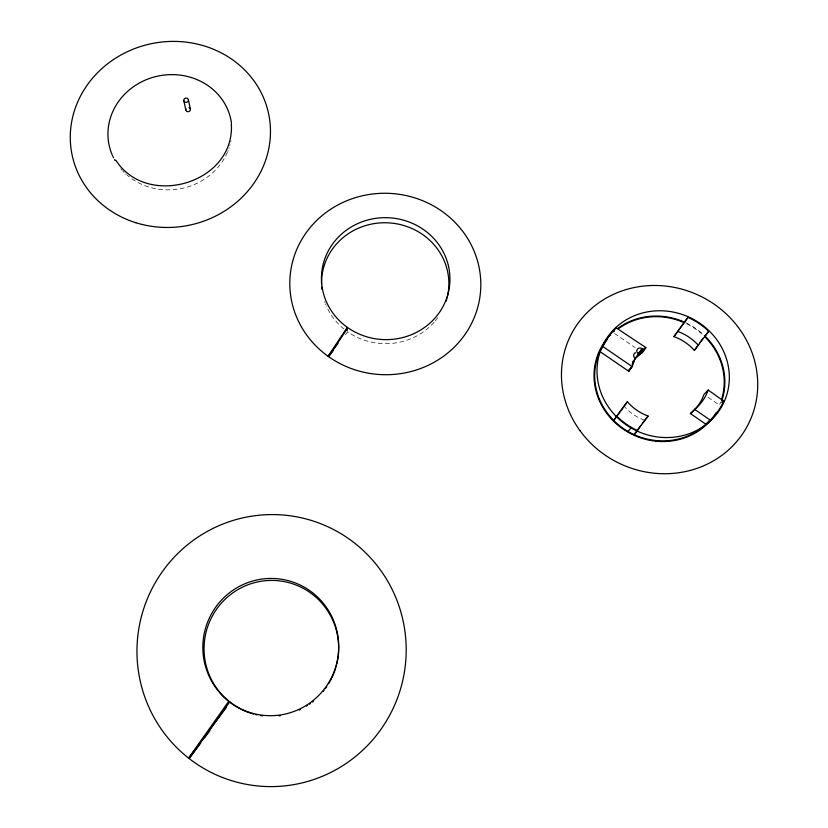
<?xml version="1.0" encoding="UTF-8"?>
<svg xmlns="http://www.w3.org/2000/svg" width="828" height="828" viewBox="0 0 828 828"><rect width="100%" height="100%" fill="white"/><g stroke="black" fill="none" stroke-linecap="round" stroke-linejoin="round"><path stroke-width="0.62" stroke-dasharray="4.14 3.1" d="M345.379 334.822L347.667 331.852M644.505 420.251L642.021 419.268A47.372 44.329 25.5 0 1 625.088 407.304M614.511 333.508L635.159 347.594M708.064 397.326L719.449 405.089L719.977 403.836A65.526 61.313 25.5 0 0 720.608 402.211M686.878 323.945A65.526 61.313 25.5 0 1 702.072 334.181M685.874 322.775A66.188 61.934 25.5 0 1 702.744 333.963M721.509 401.694A66.188 61.934 25.5 0 1 721.136 402.708M437.743 317.714A63.684 60.465 3.5 0 1 434.855 321.378M434.089 322.268A63.684 60.465 3.5 0 1 347.739 331.893M343.941 329.026A63.684 60.465 3.5 0 1 326.356 305.956M325.911 304.89A63.684 60.465 3.5 0 1 325.476 303.814M325.073 302.737A63.684 60.465 3.5 0 1 324.69 301.651M230.991 140.791A62.203 57.432 -11.5 0 1 230.795 141.774M230.081 144.703A62.203 57.432 -11.5 0 1 229.811 145.676M229.211 147.601A62.203 57.432 -11.5 0 1 228.88 148.564M228.176 150.458A62.203 57.432 -11.5 0 1 227.793 151.41M227.4 152.342A62.203 57.432 -11.5 0 1 127.201 175.205M126.425 174.532A62.203 57.432 -11.5 0 1 125.67 173.849M124.19 172.441A62.203 57.432 -11.5 0 1 122.772 170.982M122.078 170.247A62.203 57.432 -11.5 0 1 120.743 168.715"/><path stroke-width="1.24" d="M347.191 330.444L346.901 327.039A64.263 60.972 3.4 0 1 360.356 222.463A64.263 60.972 3.4 0 1 449.542 285.846A64.263 60.972 3.4 0 1 347.884 327.733L328.602 356.651L329.099 357.003A95.53 90.718 3.5 0 0 480.219 294.706A95.53 90.718 3.5 0 0 347.656 200.386A95.53 90.718 3.5 0 0 327.629 355.968L328.085 356.288L338 343.392M634.641 359.021L642.383 352.521L645.902 347.615L616.342 327.981A66.281 61.965 25.3 0 0 603.063 346.218L599.876 351.496L628.814 371.337L629.249 369.443M628.814 371.337L632.188 366.618L635.252 358.286A3.322 3.115 23.3 0 1 634.61 353.328M708.168 390.029L707.288 392.389A47.91 44.795 25.3 0 1 695.737 408.328L690.407 413.576L705.953 424.246L710.569 419.796A66.281 61.965 25.3 0 0 723.734 401.083L708.168 390.029L703.924 394.501L703.044 396.84A47.372 44.329 25.5 0 1 691.608 412.603L690.407 413.576M633.43 362.209L632.064 364.144M634.144 360.49L632.758 362.467M328.085 356.288L347.294 327.308M632.882 361.784L642.114 348.723L638.388 353.804A3.364 3.146 23.2 0 1 637.343 349.281A3.364 3.146 23.2 0 1 642.083 348.691M637.125 356.402L640.582 351.538L645.902 347.615M637.25 356.288L640.706 351.414M638.595 355.119L642.073 350.234M629.001 370.437L631.702 366.659M628.97 370.602L631.671 366.825M641.586 352.997L645.24 347.998M640.831 425.406L634.217 434.669L648.096 416.06L645.581 415.056A47.91 44.795 25.3 0 1 628.442 402.977L627.365 401.735L613.703 420.448L627.365 401.735M642.3 423.346L648.096 416.06M694.361 350.42L708.623 331.272L707.63 330.31A66.281 61.965 25.3 0 0 689.206 317.921L687.985 317.372L673.961 336.592L676.424 337.545A47.372 44.329 25.5 0 1 693.295 349.23L694.361 350.42L698.666 344.396M700.105 342.388L702.972 338.373M188.608 758.117L228.766 701.233A68.672 67.896 -76 0 1 245.16 583.647A68.672 67.896 -76 0 1 338.134 655.693A68.672 67.896 -76 0 1 229.708 701.958L189.146 758.541L190.885 759.876A136.092 134.54 -76.8 0 0 405.047 667.647A136.092 134.54 -76.8 0 0 221.521 524.59A136.092 134.54 -76.8 0 0 187.169 756.978L188.608 758.117L226.292 707.505M673.961 336.592L687.985 317.372M189.146 758.541L200.686 743.047M204.526 737.883L209.919 730.648M328.602 356.651L333.177 350.699M708.623 331.272L704.742 336.685A65.526 61.313 25.5 0 1 721.716 398.91M628.038 431.481L631.433 427.414M638.905 353.225L640.582 351.538M722.109 402.47L723.889 400.731M643.553 349.106L640.127 353.96M677.832 331.51L680.316 332.473A47.91 44.795 25.3 0 1 697.393 344.272L698.47 345.483M684.011 322.599L683.545 322.392A65.526 61.313 25.5 0 0 618.537 328.664M637.695 430.632L636.453 430.063A66.281 61.965 25.3 0 1 617.926 417.24L616.932 416.256M602.908 346.57L632.188 366.618M694.506 409.311L710.248 420.086M230.143 702.351L229.76 702.051A68.02 67.254 -76.5 0 1 245.057 585.955A68.02 67.254 -76.5 0 1 338.31 654.938M229.149 701.533L230.681 702.765A68.02 67.254 -76.5 0 0 237.491 707.319M115.785 160.125C147.032 209.215 235.09 183.102 231.343 123.921M183.775 100.55L185.793 109.876M188.422 99.888A2.339 2.153 -10.1 0 1 185.193 102.227A2.339 2.153 -10.1 0 1 184.685 98.532A2.339 2.153 -10.1 0 1 188.422 99.888L190.368 109.213M709.927 420.138A65.526 61.313 25.5 0 1 706.274 423.957L704.98 425.147A65.526 61.313 25.5 0 1 634.693 434.886L632.996 434.1A65.526 61.313 25.5 0 1 614.686 421.411L613.372 420.106A65.526 61.313 25.5 0 1 599.327 352.718L600.031 351.144A65.526 61.313 25.5 0 1 607.276 339.428M634.89 353.101A3.322 3.115 23.3 0 1 635.521 352.749M716.468 412.344A66.188 61.934 25.5 0 1 621.497 427.962A66.188 61.934 25.5 0 1 610.484 334.812M613.558 331.862A66.188 61.934 25.5 0 1 614.355 331.159M617.698 328.488A66.188 61.934 25.5 0 1 684.849 322.309M704.4 335.495A66.188 61.934 25.5 0 1 721.85 400.68M321.543 283.683A63.684 60.465 3.5 0 1 392.389 223.177A63.684 60.465 3.5 0 1 447.058 297.976M446.758 299.084A63.684 60.465 3.5 0 1 446.095 301.278M321.906 289.376A63.684 60.465 3.5 0 1 321.699 287.099M338.176 656.107A68.02 67.254 -76.5 0 1 336.727 664.201M336.447 665.339A68.02 67.254 -76.5 0 1 336.137 666.468M335.816 667.606A68.02 67.254 -76.5 0 1 334.326 672.067M333.901 673.164A68.02 67.254 -76.5 0 1 332.038 677.48M331.521 678.546A68.02 67.254 -76.5 0 1 330.444 680.637M329.875 681.661A68.02 67.254 -76.5 0 1 328.685 683.7M326.781 686.671A68.02 67.254 -76.5 0 1 325.425 688.596M323.996 690.469A68.02 67.254 -76.5 0 1 323.262 691.39M313.284 701.357A68.02 67.254 -76.5 0 1 312.363 702.082M310.479 703.5A68.02 67.254 -76.5 0 1 309.527 704.183M307.571 705.508A68.02 67.254 -76.5 0 1 306.588 706.139M300.419 709.555A68.02 67.254 -76.5 0 1 299.363 710.062M280.309 715.723A68.02 67.254 -76.5 0 1 279.15 715.878M262.797 715.868A68.02 67.254 -76.5 0 1 260.478 715.537M257.032 714.895A68.02 67.254 -76.5 0 1 255.883 714.636M253.616 714.067A68.02 67.254 -76.5 0 1 252.488 713.746M251.37 713.415A68.02 67.254 -76.5 0 1 241.61 709.524M240.565 708.996A68.02 67.254 -76.5 0 1 238.505 707.899M188.981 107.557A2.308 2.132 -10.1 0 1 190.212 110.31A2.308 2.132 -10.1 0 1 187.19 111.532A2.308 2.132 -10.1 0 1 185.958 108.768M111.925 154.236A62.203 57.432 -11.5 0 1 154.908 76.797A62.203 57.432 -11.5 0 1 231.467 122.989M114.988 160.497A62.203 57.432 -11.5 0 1 114.502 159.628M113.571 157.858A62.203 57.432 -11.5 0 1 113.136 156.958M112.712 156.057A62.203 57.432 -11.5 0 1 112.308 155.147M580.035 430.726A99.298 92.922 25.5 0 0 749.143 422.497A99.298 92.922 25.5 0 0 649.587 285.598A99.298 92.922 25.5 0 0 580.035 430.726M609.398 408.38A66.954 62.597 25.3 0 0 723.455 403.288A66.954 62.597 25.3 0 0 656.676 310.821A66.954 62.597 25.3 0 0 609.398 408.38M135.782 222.701A100.395 92.726 -11.5 0 0 269.017 115.785A100.395 92.726 -11.5 0 0 106.315 64.822A100.395 92.726 -11.5 0 0 135.782 222.701"/></g></svg>
